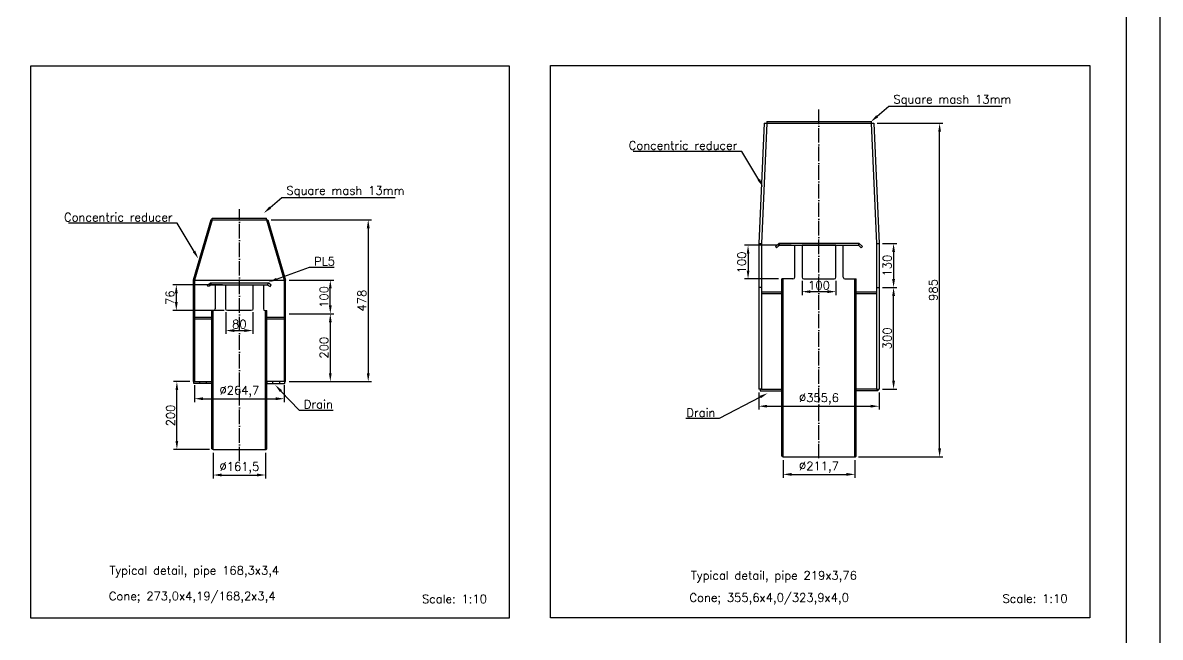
# Model space of a CAD drawing. Header units: millimetres. Extents: x 0 to 50500, y 0 to 29700.
# Drawn here: x 25269 to 42050, y 11006 to 20076 of the extents above; entities that cross this region are included whole.
import ezdxf
from ezdxf import colors
from ezdxf.entities.mleader import LeaderData, LeaderLine
from ezdxf.math import Vec2, Vec3

# ---------------------------------------------------------------- set-up
doc = ezdxf.new("R2010")
doc.units = ezdxf.units.MM
doc.header["$LTSCALE"] = 50
doc.linetypes.add('CEW018', pattern=[5.48, 4.3, -0.54, 0.1, -0.54])
for name, color, linetype in [('000-BT5', 7, 'Continuous'), ('100-CE1', 1, 'CEW018'), ('100-DM1', 1, 'Continuous'), ('100-TX1', 1, 'Continuous'), ('100-TX3', 3, 'Continuous'), ('200-CO2', 2, 'Continuous'), ('200-CO3', 3, 'Continuous'), ('200-CO4', 4, 'Continuous')]:
    doc.layers.add(name, color=color, linetype=linetype)
doc.styles.add('ROMANS', font='romans.shx')
doc.dimstyles.new('VARD', dxfattribs={"dimtxt": 2.5, "dimasz": 2.5, "dimexe": 1, "dimexo": 1, "dimtad": 1, "dimdec": 0, "dimtxsty": 'ROMANS', "dimcen": 0, "dimclrd": 1, "dimclre": 1, "dimclrt": 2, "dimadec": 0, "dimazin": 0, "dimtfac": 1, "dimtdec": 0, "dimtofl": 0, "dimtmove": 0, "dimatfit": 0, "dimfxl": 1, "dimarcsym": 0})

# ---------------------------------------------------------------- blocks, each defined once
blk = doc.blocks.new('VARD A1L')
at = {"color": 1}
blk.add_lwpolyline([(0, 0), (841, 0), (841, 594), (0, 594)], close=True, dxfattribs=at)
blk.add_lwpolyline([(10, 584), (10, 10), (831, 10), (831, 584)], close=True)
blk = doc.blocks.new('*D18')
at = {"layer": '100-DM1', "color": 1, "lineweight": -2, "transparency": 16777216}
for p, q in [((28935, 17169), (30416, 17169)), ((30366, 17044), (30366, 14904)), ((29197, 14779), (30416, 14779))]:
    blk.add_line(p, q, dxfattribs=at)
at = {"layer": '100-DM1', "color": 1, "transparency": 16777216}
for points in [[(30345, 17044), (30387, 17044), (30366, 17169)], [(30345, 14904), (30387, 14904), (30366, 14779)]]:
    blk.add_solid(points, dxfattribs=at)
at = {"layer": 'DEFPOINTS', "color": 0, "transparency": 16777216}
for p in [(28885, 17169), (29147, 14779), (30366, 14779)]:
    blk.add_point(p, dxfattribs=at)
at = {"layer": '100-DM1', "color": 2, "transparency": 16777216, "insert": (30272, 15974), "char_height": 125, "attachment_point": 5, "rotation": 90, "style": 'ROMANS'}
blk.add_mtext('478', dxfattribs=at)
blk = doc.blocks.new('*D19')
at = {"layer": '100-DM1', "color": 1, "lineweight": -2, "transparency": 16777216}
for p, q in [((29197, 15779), (29856, 15779)), ((29806, 15654), (29806, 14904)), ((29197, 14779), (29856, 14779))]:
    blk.add_line(p, q, dxfattribs=at)
at = {"layer": '100-DM1', "color": 1, "transparency": 16777216}
for points in [[(29786, 15654), (29827, 15654), (29806, 15779)], [(29786, 14904), (29827, 14904), (29806, 14779)]]:
    blk.add_solid(points, dxfattribs=at)
at = {"layer": 'DEFPOINTS', "color": 0, "transparency": 16777216}
for p in [(29147, 15779), (29147, 14779), (29806, 14779)]:
    blk.add_point(p, dxfattribs=at)
at = {"layer": '100-DM1', "color": 2, "transparency": 16777216, "insert": (29713, 15279), "char_height": 125, "attachment_point": 5, "rotation": 90, "style": 'ROMANS'}
blk.add_mtext('200', dxfattribs=at)
blk = doc.blocks.new('*D20')
at = {"layer": '100-DM1', "color": 1, "lineweight": -2, "transparency": 16777216}
for p, q in [((29197, 16279), (29856, 16279)), ((29806, 15904), (29806, 16154)), ((29197, 15779), (29856, 15779))]:
    blk.add_line(p, q, dxfattribs=at)
at = {"layer": '100-DM1', "color": 1, "transparency": 16777216}
for points in [[(29786, 16154), (29827, 16154), (29806, 16279)], [(29786, 15904), (29827, 15904), (29806, 15779)]]:
    blk.add_solid(points, dxfattribs=at)
at = {"layer": 'DEFPOINTS', "color": 0, "transparency": 16777216}
for p in [(29147, 16279), (29806, 16279), (29147, 15779)]:
    blk.add_point(p, dxfattribs=at)
at = {"layer": '100-DM1', "color": 2, "transparency": 16777216, "insert": (29713, 16029), "char_height": 125, "attachment_point": 5, "rotation": 90, "style": 'ROMANS'}
blk.add_mtext('100', dxfattribs=at)
blk = doc.blocks.new('*D21')
at = {"layer": '100-DM1', "color": 1, "lineweight": -2, "transparency": 16777216}
for p, q in [((27732, 14779), (27493, 14779)), ((27543, 13904), (27543, 14654)), ((28023, 13779), (27493, 13779))]:
    blk.add_line(p, q, dxfattribs=at)
at = {"layer": '100-DM1', "color": 1, "transparency": 16777216}
for points in [[(27522, 14654), (27563, 14654), (27543, 14779)], [(27522, 13904), (27563, 13904), (27543, 13779)]]:
    blk.add_solid(points, dxfattribs=at)
at = {"layer": 'DEFPOINTS', "color": 0, "transparency": 16777216}
for p in [(27543, 14779), (27782, 14779), (28073, 13779)]:
    blk.add_point(p, dxfattribs=at)
at = {"layer": '100-DM1', "color": 2, "transparency": 16777216, "insert": (27449, 14279), "char_height": 125, "attachment_point": 5, "rotation": 90, "style": 'ROMANS'}
blk.add_mtext('200', dxfattribs=at)
blk = doc.blocks.new('*D27')
at = {"layer": '100-DM1', "color": 1, "lineweight": -2, "transparency": 16777216}
for p, q in [((28078, 13729), (28078, 13351)), ((28851, 13729), (28851, 13351)), ((28203, 13401), (28726, 13401))]:
    blk.add_line(p, q, dxfattribs=at)
at = {"layer": '100-DM1', "color": 1, "transparency": 16777216}
for points in [[(28203, 13422), (28203, 13380), (28078, 13401)], [(28726, 13422), (28726, 13380), (28851, 13401)]]:
    blk.add_solid(points, dxfattribs=at)
at = {"layer": 'DEFPOINTS', "color": 0, "transparency": 16777216}
for p in [(28078, 13779), (28851, 13779), (28851, 13401)]:
    blk.add_point(p, dxfattribs=at)
at = {"layer": '100-DM1', "color": 2, "transparency": 16777216, "insert": (28465, 13507), "char_height": 125, "attachment_point": 5, "style": 'ROMANS'}
blk.add_mtext('%%C161,5', dxfattribs=at)
blk = doc.blocks.new('*D28')
at = {"layer": '100-DM1', "color": 1, "lineweight": -2, "transparency": 16777216}
for p, q in [((27803, 14729), (27803, 14477)), ((29126, 14729), (29126, 14477)), ((27928, 14527), (29001, 14527))]:
    blk.add_line(p, q, dxfattribs=at)
at = {"layer": '100-DM1', "color": 1, "transparency": 16777216}
for points in [[(27928, 14548), (27928, 14506), (27803, 14527)], [(29001, 14548), (29001, 14506), (29126, 14527)]]:
    blk.add_solid(points, dxfattribs=at)
at = {"layer": 'DEFPOINTS', "color": 0, "transparency": 16777216}
for p in [(27803, 14779), (29126, 14779), (29126, 14527)]:
    blk.add_point(p, dxfattribs=at)
at = {"layer": '100-DM1', "color": 2, "transparency": 16777216, "insert": (28465, 14633), "char_height": 125, "attachment_point": 5, "style": 'ROMANS'}
blk.add_mtext('%%c264,7', dxfattribs=at)
blk = doc.blocks.new('*D34')
at = {"layer": '100-DM1', "color": 1, "lineweight": -2, "transparency": 16777216}
for p, q in [((28265, 15804), (28265, 15483)), ((28665, 15804), (28665, 15483)), ((28390, 15533), (28540, 15533))]:
    blk.add_line(p, q, dxfattribs=at)
at = {"layer": '100-DM1', "color": 1, "transparency": 16777216}
for points in [[(28390, 15554), (28390, 15512), (28265, 15533)], [(28540, 15554), (28540, 15512), (28665, 15533)]]:
    blk.add_solid(points, dxfattribs=at)
at = {"layer": 'DEFPOINTS', "color": 0, "transparency": 16777216}
for p in [(28265, 15854), (28665, 15854), (28665, 15533)]:
    blk.add_point(p, dxfattribs=at)
at = {"layer": '100-DM1', "color": 2, "transparency": 16777216, "insert": (28465, 15627), "char_height": 125, "attachment_point": 5, "style": 'ROMANS'}
blk.add_mtext('80', dxfattribs=at)
blk = doc.blocks.new('*D35')
at = {"layer": '100-DM1', "color": 1, "lineweight": -2, "transparency": 16777216}
for p, q in [((28215, 16209), (27484, 16209)), ((27534, 16084), (27534, 15954)), ((28240, 15829), (27484, 15829))]:
    blk.add_line(p, q, dxfattribs=at)
at = {"layer": '100-DM1', "color": 1, "transparency": 16777216}
for points in [[(27514, 16084), (27555, 16084), (27534, 16209)], [(27514, 15954), (27555, 15954), (27534, 15829)]]:
    blk.add_solid(points, dxfattribs=at)
at = {"layer": 'DEFPOINTS', "color": 0, "transparency": 16777216}
for p in [(28265, 16209), (27534, 15829), (28290, 15829)]:
    blk.add_point(p, dxfattribs=at)
at = {"layer": '100-DM1', "color": 2, "transparency": 16777216, "insert": (27441, 16019), "char_height": 125, "attachment_point": 5, "rotation": 90, "style": 'ROMANS'}
blk.add_mtext('76', dxfattribs=at)
blk = doc.blocks.new('*D69')
at = {"layer": '100-DM1', "color": 1, "lineweight": -2, "transparency": 16777216}
for p, q in [((36486, 13619), (36486, 13360)), ((37545, 13619), (37545, 13360)), ((36611, 13410), (37420, 13410))]:
    blk.add_line(p, q, dxfattribs=at)
at = {"layer": '100-DM1', "color": 1, "transparency": 16777216}
for points in [[(36611, 13431), (36611, 13389), (36486, 13410)], [(37420, 13431), (37420, 13389), (37545, 13410)]]:
    blk.add_solid(points, dxfattribs=at)
at = {"layer": 'DEFPOINTS', "color": 0, "transparency": 16777216}
for p in [(36486, 13669), (37545, 13669), (37545, 13410)]:
    blk.add_point(p, dxfattribs=at)
at = {"layer": '100-DM1', "color": 2, "transparency": 16777216, "insert": (37015, 13516), "char_height": 125, "attachment_point": 5, "style": 'ROMANS'}
blk.add_mtext('%%c211,7', dxfattribs=at)
blk = doc.blocks.new('*D70')
at = {"layer": '100-DM1', "color": 1, "lineweight": -2, "transparency": 16777216}
for p, q in [((37875, 18592), (38845, 18592)), ((38795, 13794), (38795, 18467)), ((37600, 13669), (38845, 13669))]:
    blk.add_line(p, q, dxfattribs=at)
at = {"layer": '100-DM1', "color": 1, "transparency": 16777216}
for points in [[(38774, 18467), (38816, 18467), (38795, 18592)], [(38774, 13794), (38816, 13794), (38795, 13669)]]:
    blk.add_solid(points, dxfattribs=at)
at = {"layer": 'DEFPOINTS', "color": 0, "transparency": 16777216}
for p in [(37825, 18592), (38795, 18592), (37550, 13669)]:
    blk.add_point(p, dxfattribs=at)
at = {"layer": '100-DM1', "color": 2, "transparency": 16777216, "insert": (38701, 16131), "char_height": 125, "attachment_point": 5, "rotation": 90, "style": 'ROMANS'}
blk.add_mtext('985', dxfattribs=at)
blk = doc.blocks.new('*D71')
at = {"layer": '100-DM1', "color": 1, "lineweight": -2, "transparency": 16777216}
for p, q in [((37954, 16167), (38166, 16167)), ((38116, 14794), (38116, 16042)), ((37954, 14669), (38166, 14669))]:
    blk.add_line(p, q, dxfattribs=at)
at = {"layer": '100-DM1', "color": 1, "transparency": 16777216}
for points in [[(38095, 16042), (38137, 16042), (38116, 16167)], [(38095, 14794), (38137, 14794), (38116, 14669)]]:
    blk.add_solid(points, dxfattribs=at)
at = {"layer": 'DEFPOINTS', "color": 0, "transparency": 16777216}
for p in [(37904, 16167), (38116, 16167), (37904, 14669)]:
    blk.add_point(p, dxfattribs=at)
at = {"layer": '100-DM1', "color": 2, "transparency": 16777216, "insert": (38022, 15418), "char_height": 125, "attachment_point": 5, "rotation": 90, "style": 'ROMANS'}
blk.add_mtext('300', dxfattribs=at)
blk = doc.blocks.new('*D72')
at = {"layer": '100-DM1', "color": 1, "lineweight": -2, "transparency": 16777216}
for p, q in [((37954, 16817), (38166, 16817)), ((38116, 16692), (38116, 16292)), ((37954, 16167), (38166, 16167))]:
    blk.add_line(p, q, dxfattribs=at)
at = {"layer": '100-DM1', "color": 1, "transparency": 16777216}
for points in [[(38095, 16692), (38137, 16692), (38116, 16817)], [(38095, 16292), (38137, 16292), (38116, 16167)]]:
    blk.add_solid(points, dxfattribs=at)
at = {"layer": 'DEFPOINTS', "color": 0, "transparency": 16777216}
for p in [(37904, 16817), (37904, 16167), (38116, 16167)]:
    blk.add_point(p, dxfattribs=at)
at = {"layer": '100-DM1', "color": 2, "transparency": 16777216, "insert": (38022, 16492), "char_height": 125, "attachment_point": 5, "rotation": 90, "style": 'ROMANS'}
blk.add_mtext('130', dxfattribs=at)
blk = doc.blocks.new('*D73')
at = {"layer": '100-DM1', "color": 1, "lineweight": -2, "transparency": 16777216}
for p, q in [((36765, 16269), (36765, 16057)), ((37266, 16269), (37266, 16057)), ((36890, 16107), (37141, 16107))]:
    blk.add_line(p, q, dxfattribs=at)
at = {"layer": '100-DM1', "color": 1, "transparency": 16777216}
for points in [[(36890, 16128), (36890, 16086), (36765, 16107)], [(37141, 16128), (37141, 16086), (37266, 16107)]]:
    blk.add_solid(points, dxfattribs=at)
at = {"layer": 'DEFPOINTS', "color": 0, "transparency": 16777216}
for p in [(36765, 16319), (37266, 16319), (37266, 16107)]:
    blk.add_point(p, dxfattribs=at)
at = {"layer": '100-DM1', "color": 2, "transparency": 16777216, "insert": (37015, 16201), "char_height": 125, "attachment_point": 5, "style": 'ROMANS'}
blk.add_mtext('100', dxfattribs=at)
blk = doc.blocks.new('*D74')
at = {"layer": '100-DM1', "color": 1, "lineweight": -2, "transparency": 16777216}
for p, q in [((36607, 16792), (35919, 16792)), ((35969, 16667), (35969, 16419)), ((36418, 16294), (35919, 16294))]:
    blk.add_line(p, q, dxfattribs=at)
at = {"layer": '100-DM1', "color": 1, "transparency": 16777216}
for points in [[(35949, 16667), (35990, 16667), (35969, 16792)], [(35949, 16419), (35990, 16419), (35969, 16294)]]:
    blk.add_solid(points, dxfattribs=at)
at = {"layer": 'DEFPOINTS', "color": 0, "transparency": 16777216}
for p in [(36657, 16792), (35969, 16294), (36468, 16294)]:
    blk.add_point(p, dxfattribs=at)
at = {"layer": '100-DM1', "color": 2, "transparency": 16777216, "insert": (35876, 16538), "char_height": 125, "attachment_point": 5, "rotation": 90, "style": 'ROMANS'}
blk.add_mtext('100', dxfattribs=at)
blk = doc.blocks.new('*D75')
at = {"layer": '100-DM1', "color": 1, "lineweight": -2, "transparency": 16777216}
for p, q in [((36126, 14619), (36126, 14366)), ((37904, 14619), (37904, 14366)), ((36251, 14416), (37779, 14416))]:
    blk.add_line(p, q, dxfattribs=at)
at = {"layer": '100-DM1', "color": 1, "transparency": 16777216}
for points in [[(36251, 14437), (36251, 14396), (36126, 14416)], [(37779, 14437), (37779, 14396), (37904, 14416)]]:
    blk.add_solid(points, dxfattribs=at)
at = {"layer": 'DEFPOINTS', "color": 0, "transparency": 16777216}
for p in [(36126, 14669), (37904, 14669), (37904, 14416)]:
    blk.add_point(p, dxfattribs=at)
at = {"layer": '100-DM1', "color": 2, "transparency": 16777216, "insert": (37015, 14522), "char_height": 125, "attachment_point": 5, "style": 'ROMANS'}
blk.add_mtext('%%c355,6', dxfattribs=at)

msp = doc.modelspace()

# ---------------------------------------------------------------- linework, layer by layer
for p, q in [((36166.85, 16169.41), (36126.4, 16169.41)), ((37864.35, 16169.41), (37904.31, 16167.49)), ((27802.9, 15778.96), (27782.05, 15778.96)), ((29126.2, 15778.96), (29147.05, 15778.96))]:
    msp.add_line(p, q)
at = {"layer": '100-CE1'}
for p, q in [((37015.4, 13648.34), (37015.4, 18799.62)), ((28464.55, 13604.13), (28464.55, 17324.16))]:
    msp.add_line(p, q, dxfattribs=at)
at = {"layer": '100-TX1'}
for points in [[(25389.14, 19438.31), (32445.92, 19438.31), (32445.92, 11287.02), (25389.14, 11287.02)], [(33054.38, 19443.41), (41011.16, 19443.41), (41011.16, 11292.12), (33054.38, 11292.12)]]:
    msp.add_lwpolyline(points, close=True, dxfattribs=at)
at = {"layer": '200-CO2'}
for p, q in [((28064.9, 17168.96), (28064.9, 17193.96)), ((28864.2, 17168.96), (28864.2, 17193.96)), ((36656.91, 16319.41), (36656.91, 16791.91)), ((37373.89, 16319.41), (37373.89, 16791.91)), ((36631.91, 16294.41), (36467.65, 16294.41)), ((36467.65, 13677.21), (36467.65, 16294.41)), ((36486.15, 13669.41), (36486.15, 16294.41)), ((37398.89, 16294.41), (37563.15, 16294.41)), ((37544.65, 13669.41), (37544.65, 16294.41)), ((37563.15, 13677.21), (37563.15, 16294.41)), ((28109.51, 16208.96), (28109.51, 15853.96)), ((28819.6, 16208.96), (28819.6, 15853.96)), ((36166.85, 16104.41), (36467.65, 16104.41)), ((36166.85, 16079.41), (36467.65, 16079.41)), ((37563.15, 16104.41), (37864.35, 16104.41)), ((37563.15, 16079.41), (37864.35, 16079.41)), ((28057.05, 13788.17), (28057.05, 15828.96)), ((28057.05, 15828.96), (28084.51, 15828.96)), ((28078, 13778.96), (28078, 15828.96)), ((28844.6, 15828.96), (28872.05, 15828.96)), ((28851.1, 13778.96), (28851.1, 15828.96)), ((28872.05, 13788.17), (28872.05, 15828.96)), ((27802.9, 15728.96), (28057.05, 15728.96)), ((27802.9, 15703.96), (28057.05, 15703.96)), ((28872.05, 15728.96), (29126.2, 15728.96)), ((28872.05, 15703.96), (29126.2, 15703.96)), ((27874.76, 14778.96), (27874.76, 14753.96)), ((27974.76, 14778.96), (27974.76, 14753.96)), ((28954.34, 14778.96), (28954.34, 14753.96)), ((29054.34, 14778.96), (29054.34, 14753.96)), ((28078, 13778.96), (28851.1, 13778.96)), ((36481.15, 13669.41), (36467.65, 13677.21)), ((36481.15, 13669.41), (37549.65, 13669.41)), ((37549.65, 13669.41), (37563.15, 13677.21))]:
    msp.add_line(p, q, dxfattribs=at)
for points in [[(36765.12, 16791.91), (36765.12, 16319.41, 0.41421356), (36790.12, 16294.41), (37240.68, 16294.41, 0.41421356), (37265.68, 16319.41), (37265.68, 16791.91)], [(28264.55, 16208.96), (28664.55, 16208.96), (28664.55, 15853.96, -0.41421356), (28639.55, 15828.96), (28289.55, 15828.96, -0.41421356), (28264.55, 15853.96)]]:
    msp.add_lwpolyline(points, format="xyb", close=True, dxfattribs=at)
for points in [[(28057.05, 14753.96), (27792.48, 14753.96), (27792.48, 14778.96), (28057.05, 14778.96)], [(28872.05, 14753.96), (29136.63, 14753.96), (29136.63, 14778.96), (28872.05, 14778.96)]]:
    msp.add_lwpolyline(points, close=True, dxfattribs=at)
for points in [[(28078, 13778.96), (28073, 13778.96), (28057.05, 13788.17)], [(28851.1, 13778.96), (28856.1, 13778.96), (28872.05, 13788.17)]]:
    msp.add_lwpolyline(points, dxfattribs=at)
for centre, start, end in [((36631.91, 16319.41), 270, 0), ((37398.89, 16319.41), 180, 270), ((28084.51, 15853.96), 270, 0), ((28844.6, 15853.96), 180, 270)]:
    msp.add_arc(centre, 25, start, end, dxfattribs=at)
at = {"layer": '200-CO3'}
for p, q in [((36205.65, 18591.91), (36126.4, 16816.91)), ((36245.7, 18591.91), (36166.45, 16816.91)), ((36205.65, 18591.91), (37825.15, 18591.91)), ((37785.1, 18591.91), (37864.35, 16816.91)), ((37825.15, 18591.91), (37904.4, 16816.91)), ((28044.05, 17168.96), (27782.05, 16278.96)), ((28064.9, 17168.96), (27802.9, 16278.96)), ((28864.2, 17168.96), (29126.2, 16278.96)), ((28885.05, 17168.96), (29147.05, 16278.96)), ((36126.4, 16816.91), (36126.4, 14669.41)), ((36126.4, 16816.91), (36166.45, 16816.91)), ((36166.85, 16816.91), (36166.85, 14669.41)), ((37864.35, 16816.91), (37864.35, 14669.41)), ((37864.35, 16816.91), (37904.4, 16816.91)), ((37904.4, 16816.91), (37904.4, 14669.41)), ((27782.05, 16278.96), (29147.05, 16278.96)), ((27782.05, 16278.96), (27782.05, 14778.96)), ((27802.9, 16278.96), (27802.9, 14778.96)), ((29126.2, 16278.96), (29126.2, 14778.96)), ((29147.05, 14778.96), (29147.05, 16278.96)), ((27802.9, 14778.96), (27782.05, 14778.96)), ((29126.2, 14778.96), (29147.05, 14778.96)), ((36166.85, 14669.41), (36126.4, 14669.41)), ((36146.42, 14669.41), (36146.42, 14644.41)), ((36146.42, 14644.41), (36467.65, 14644.41)), ((36166.45, 14669.41), (36467.65, 14669.41)), ((37864.35, 14669.41), (37563.15, 14669.41)), ((37884.38, 14644.41), (37563.15, 14644.41)), ((37864.35, 14669.41), (37904.4, 14669.41)), ((37884.38, 14669.41), (37884.38, 14644.41))]:
    msp.add_line(p, q, dxfattribs=at)
at = {"layer": '200-CO4'}
for p, q in [((36245.7, 18616.91), (37785.1, 18616.91)), ((36245.7, 18616.91), (36245.7, 18591.91)), ((37785.1, 18616.91), (37785.1, 18591.91)), ((28044.05, 17168.96), (28885.05, 17168.96)), ((28064.9, 17193.96), (28864.2, 17193.96))]:
    msp.add_line(p, q, dxfattribs=at)
for points in [[(36424.5, 16816.91), (36374.5, 16774.96), (36390.57, 16755.81), (36433.6, 16791.91), (36424.5, 16816.91)], [(37606.3, 16816.91), (37656.3, 16774.96), (37640.23, 16755.81), (37597.2, 16791.91), (37606.3, 16816.91)]]:
    msp.add_lwpolyline(points, dxfattribs=at)
for points in [[(36433.6, 16791.91), (37597.2, 16791.91), (37606.3, 16816.91), (36424.5, 16816.91)], [(28053.03, 16208.96), (28009.82, 16182.67), (27993.75, 16201.82), (28032.05, 16233.96)], [(28053.03, 16208.96), (28876.08, 16208.96), (28897.05, 16233.96), (28032.05, 16233.96)], [(28876.08, 16208.96), (28919.29, 16182.67), (28935.36, 16201.82), (28897.05, 16233.96)]]:
    msp.add_lwpolyline(points, close=True, dxfattribs=at)

# ---------------------------------------------------------------- block references
at = {"layer": '000-BT5', "xscale": 50, "yscale": 50, "zscale": 50}
msp.add_blockref('VARD A1L', (0, 0), dxfattribs=at)

# ---------------------------------------------------------------- texts
at = {"layer": '100-TX1', "char_height": 125, "attachment_point": 1, "style": 'ROMANS'}
for s, width, insert in [('Typical detail, pipe 168,3x3,4 ', 4122.1909, (26550.12, 12055.99)), ('Typical detail, pipe 219x3,76 ', 4122.1909, (35126.76, 11982.02)), ('Cone; 273,0x4,19/168,2x3,4 ', 4122.1909, (26539.54, 11677.32)), ('Scale: 1:10', 2549.6297, (31158.2, 11634.13)), ('Cone; 355,6x4,0/323,9x4,0', 4122.1909, (35104.78, 11654.73)), ('Scale: 1:10', 2549.6297, (39723.44, 11639.23))]:
    msp.add_mtext_dynamic_manual_height_columns(s, width=width, gutter_width=12.5, heights=[0], dxfattribs=dict(at, insert=insert))

# ---------------------------------------------------------------- dimensions: what is measured, and where the dimension line sits
at = {"layer": '100-DM1'}
for base, p1, p2, picture, middle in [((38794.70714841, 18591.91127442), (37549.65021254, 13669.41127442), (37825.15021254, 18591.91127442), '*D70', (38700.95714841, 16130.66127442)), ((30365.9, 14778.96), (28885.05, 17168.96), (29147.05, 14778.96), '*D18', (30272.15, 15973.96)), ((38116.04, 16167.49), (37904.4, 16816.91), (37904.31, 16167.49), '*D72', (38022.29, 16492.2)), ((29806.48, 16278.96), (29147.05, 15778.96), (29147.05, 16278.96), '*D20', (29712.73, 16028.96)), ((27534.44, 15828.96), (28264.55, 16208.96), (28289.55, 15828.96), '*D35', (27440.69, 16018.96)), ((38116.07, 16167.49), (37904.4, 14669.41), (37904.31, 16167.49), '*D71', (38022.32, 15418.45)), ((29806.48, 14778.96), (29147.05, 15778.96), (29147.05, 14778.96), '*D19', (29712.73, 15278.96)), ((27542.59, 14778.96), (28073, 13778.96), (27782.05, 14778.96), '*D21', (27448.84, 14278.96))]:
    dim = msp.add_linear_dim(base=base, p1=p1, p2=p2, angle=90, dimstyle='VARD', override={"dimscale": 50, "dimlfac": 0.2}, dxfattribs=at)
    dim.commit()
    dim.dimension.update_dxf_attribs({"geometry": picture, "text_midpoint": middle})
dim = msp.add_linear_dim(base=(35969.37872715, 16294.41127442), p1=(36656.91493982, 16791.91127442), p2=(36467.65021254, 16294.41127442), angle=90, dimstyle='VARD', override={"dimscale": 50, "dimlfac": 0.2}, dxfattribs=at)
dim.commit()
dim.dimension.update_dxf_attribs({"geometry": '*D74', "text_midpoint": (35969.37872715, 16537.61563131), "dimtype": 160})
for base, p1, p2, picture, middle in [((37265.68, 16106.8), (36765.12, 16319.41), (37265.68, 16319.41), '*D73', (37015.4, 16200.55)), ((28664.55, 15532.81), (28264.55, 15853.96), (28664.55, 15853.96), '*D34', (28464.55, 15626.56))]:
    dim = msp.add_linear_dim(base=base, p1=p1, p2=p2, dimstyle='VARD', override={"dimscale": 50, "dimlfac": 0.2}, dxfattribs=at)
    dim.commit()
    dim.dimension.update_dxf_attribs({"geometry": picture, "text_midpoint": middle})
for base, p1, p2, text, picture, middle in [((29126.2, 14527.01), (27802.9, 14778.96), (29126.2, 14778.96), '%%c<>', '*D28', (28464.55, 14632.67)), ((37904.4, 14416.49), (36126.4, 14669.41), (37904.4, 14669.41), '%%c<>', '*D75', (37015.4, 14522.14)), ((28851.1, 13400.98), (28078, 13778.96), (28851.1, 13778.96), '%%C161,5', '*D27', (28464.55, 13506.64)), ((37544.65, 13410.07), (36486.15, 13669.41), (37544.65, 13669.41), '%%c<>', '*D69', (37015.4, 13515.73))]:
    dim = msp.add_linear_dim(base=base, p1=p1, p2=p2, text=text, dimstyle='VARD', override={"dimscale": 50, "dimdec": 1, "dimlfac": 0.2}, dxfattribs=at)
    dim.commit()
    dim.dimension.update_dxf_attribs({"geometry": picture, "text_midpoint": middle})

# ---------------------------------------------------------------- leaders
ml = msp.add_multileader_mtext('Standard', dxfattribs=at)
ml.set_content('PL5', color=2, style='ROMANS')
ml.set_leader_properties(color=1, linetype='ByLayer', lineweight=-1)
ml.build(insert=Vec2(0, 0))
ml.multileader.update_dxf_attribs({"text_left_attachment_type": 5, "text_right_attachment_type": 5, "dogleg_length": 0.36, "arrow_head_size": 125, "scale": 10})
ctx = ml.context
ctx.base_point, ctx.scale, ctx.char_height, ctx.arrow_head_size, ctx.landing_gap_size, ctx.plane_origin = Vec3(29515.54, 16467.63), 10, 125, 125, 50, Vec3(28019.44, 13055.88)
ctx.left_attachment, ctx.right_attachment = 5, 5
notes = []
notes.append((ctx, [(0, (1, 1, 0), (29497.54, 16467.63), (1, 0), 18, [(0, [(28897.05, 16248.56)], 0, [])])]))
ctx.mtext.insert, ctx.mtext.flow_direction = Vec3(29565.54, 16617.63), 5
ml = msp.add_multileader_mtext('Standard', dxfattribs=at)
ml.set_content('Drain', color=2, style='ROMANS')
ml.set_leader_properties(color=1, linetype='ByLayer', lineweight=-1)
ml.build(insert=Vec2(0, 0))
ml.multileader.update_dxf_attribs({"text_left_attachment_type": 5, "text_right_attachment_type": 5, "dogleg_length": 0.36, "arrow_head_size": 125, "scale": 10})
ctx = ml.context
ctx.base_point, ctx.scale, ctx.char_height, ctx.arrow_head_size, ctx.landing_gap_size, ctx.plane_origin = Vec3(29365.51, 14357.3), 10, 125, 125, 50, Vec3(27869.4, 10945.56)
ctx.left_attachment, ctx.right_attachment = 5, 5
notes.append((ctx, [(0, (1, 1, 0), (29347.51, 14357.3), (1, 0), 18, [(0, [(28991.99, 14730.36)], 0, [])])]))
ctx.mtext.insert, ctx.mtext.flow_direction = Vec3(29415.51, 14507.3), 5
ml = msp.add_multileader_mtext('Standard', dxfattribs=at)
ml.set_content('Drain', color=2, style='ROMANS')
ml.set_leader_properties(color=1, linetype='ByLayer', lineweight=-1)
ml.build(insert=Vec2(0, 0))
ml.multileader.update_dxf_attribs({"text_left_attachment_type": 5, "text_right_attachment_type": 5, "dogleg_length": 0.36, "arrow_head_size": 125, "scale": 10})
ctx = ml.context
ctx.base_point, ctx.scale, ctx.char_height, ctx.arrow_head_size, ctx.landing_gap_size, ctx.plane_origin = Vec3(35008.55, 14233.1), 10, 125, 125, 50, Vec3(32982.68, 10821.35)
ctx.left_attachment, ctx.right_attachment, ctx.text_align_type = 5, 5, 2
notes.append((ctx, [(1, (1, 1, 0), (35540.72, 14233.1), (-1, 0), 3.6, [(0, [(36259.84, 14609.63)], 0, [])])]))
ctx.mtext.insert, ctx.mtext.alignment, ctx.mtext.flow_direction = Vec3(35487.12, 14383.1), 3, 5
at = {"layer": '100-TX1'}
ml = msp.add_multileader_mtext('Standard', dxfattribs=at)
ml.set_content('Concentric reducer', color=2, style='ROMANS')
ml.set_leader_properties(color=1, linetype='ByLayer', lineweight=-1)
ml.build(insert=Vec2(0, 0))
ml.multileader.update_dxf_attribs({"text_left_attachment_type": 5, "text_right_attachment_type": 5, "dogleg_length": 0.36, "arrow_head_size": 125, "scale": 50})
ctx = ml.context
ctx.base_point, ctx.scale, ctx.char_height, ctx.arrow_head_size, ctx.landing_gap_size, ctx.plane_origin = Vec3(33975.26, 18177.45), 50, 125, 125, 50, Vec3(36191.37, 17652.27)
ctx.left_attachment, ctx.right_attachment, ctx.text_align_type = 5, 5, 2
notes.append((ctx, [(0, (1, 1, 0), (35878.97, 18177.45), (-1, 0), 18, [(0, [(36191.37, 17652.27)], 0, [])])]))
ctx.mtext.insert, ctx.mtext.alignment, ctx.mtext.flow_direction = Vec3(35810.97, 18327.45), 3, 5
ml = msp.add_multileader_mtext('Standard', dxfattribs=at)
ml.set_content('Concentric reducer', color=2, style='ROMANS')
ml.set_leader_properties(color=1, linetype='ByLayer', lineweight=-1)
ml.build(insert=Vec2(0, 0))
ml.multileader.update_dxf_attribs({"text_left_attachment_type": 5, "text_right_attachment_type": 5, "dogleg_length": 0.36, "arrow_head_size": 125, "scale": 50})
ctx = ml.context
ctx.base_point, ctx.scale, ctx.char_height, ctx.arrow_head_size, ctx.landing_gap_size, ctx.plane_origin = Vec3(25643.81, 17118.28), 50, 125, 125, 50, Vec3(27859.92, 16593.1)
ctx.left_attachment, ctx.right_attachment, ctx.text_align_type = 5, 5, 2
notes.append((ctx, [(0, (1, 1, 0), (27547.52, 17118.28), (-1, 0), 18, [(0, [(27859.92, 16593.1)], 0, [])])]))
ctx.mtext.insert, ctx.mtext.alignment, ctx.mtext.flow_direction = Vec3(27479.52, 17268.28), 3, 5
at = {"layer": '100-TX3'}
ml = msp.add_multileader_mtext('Standard', dxfattribs=at)
ml.set_content('Square mash 13mm', color=2, style='ROMANS')
ml.set_leader_properties(color=1, linetype='ByLayer', lineweight=-1)
ml.build(insert=Vec2(0, 0))
ml.multileader.update_dxf_attribs({"text_left_attachment_type": 5, "text_right_attachment_type": 5, "dogleg_length": 0.36, "arrow_head_size": 125, "scale": 10})
ctx = ml.context
ctx.base_point, ctx.scale, ctx.char_height, ctx.arrow_head_size, ctx.landing_gap_size, ctx.plane_origin = Vec3(38062.85, 18842.43), 10, 125, 125, 50, Vec3(37819.54, 18350.29)
ctx.left_attachment, ctx.right_attachment = 5, 5
notes.append((ctx, [(0, (1, 1, 0), (38044.85, 18842.43), (1, 0), 18, [(0, [(37778.86, 18613.2)], 0, [])])]))
ctx.mtext.insert, ctx.mtext.flow_direction = Vec3(38112.85, 19009.1), 5
ml = msp.add_multileader_mtext('Standard', dxfattribs=at)
ml.set_content('Square mash 13mm', color=2, style='ROMANS')
ml.set_leader_properties(color=1, linetype='ByLayer', lineweight=-1)
ml.build(insert=Vec2(0, 0))
ml.multileader.update_dxf_attribs({"text_left_attachment_type": 5, "text_right_attachment_type": 5, "dogleg_length": 0.36, "arrow_head_size": 125, "scale": 10})
ctx = ml.context
ctx.base_point, ctx.scale, ctx.char_height, ctx.arrow_head_size, ctx.landing_gap_size, ctx.plane_origin = Vec3(29109.18, 17496), 10, 125, 125, 50, Vec3(28865.87, 17003.85)
ctx.left_attachment, ctx.right_attachment = 5, 5
notes.append((ctx, [(0, (1, 1, 0), (29091.18, 17496), (1, 0), 18, [(0, [(28825.19, 17266.76)], 0, [])])]))
ctx.mtext.insert, ctx.mtext.flow_direction = Vec3(29159.18, 17662.66), 5
for ctx, leaders in notes:
    for number, flags, end, landing, length, lines in leaders:
        leader = LeaderData()
        leader.index, (leader.has_last_leader_line, leader.has_dogleg_vector, leader.attachment_direction) = number, flags
        leader.last_leader_point, leader.dogleg_vector, leader.dogleg_length = Vec3(end), Vec3(landing), length
        for number, points, colour, breaks in lines:
            line = LeaderLine()
            line.index, line.vertices, line.color, line.breaks = number, Vec3.list(points), colors.encode_raw_color(colour), breaks
            leader.lines.append(line)
        ctx.leaders.append(leader)

doc.saveas('drawing.dxf')
